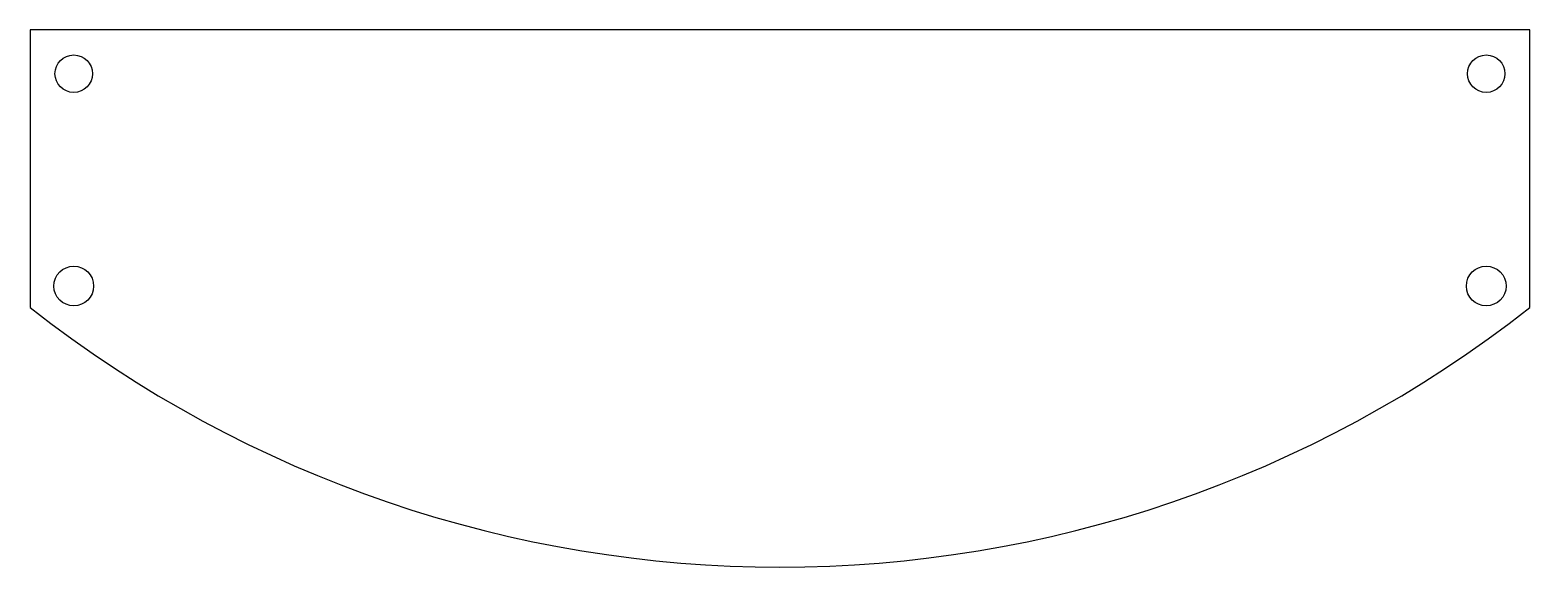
# Model space of a CAD drawing. Header units: millimetres. Extents: x -60 to 60, y -43 to 0.
import ezdxf

# ---------------------------------------------------------------- set-up
doc = ezdxf.new("R2010")
doc.units = ezdxf.units.MM
doc.layers.get('0').update_dxf_attribs({"linetype": 'CONTINUOUS'})

msp = doc.modelspace()

# ---------------------------------------------------------------- linework, layer by layer
msp.add_lwpolyline([(60, 0), (-60, 0), (-60, -22.22, 0.346387), (60, -22.22)], format="xyb", close=True)
for centre, radius in [((-56.5, -3.5), 1.5), ((56.5, -3.5), 1.5), ((-56.5, -20.5), 1.59), ((56.5, -20.5), 1.59)]:
    msp.add_circle(centre, radius)

doc.saveas('drawing.dxf')
